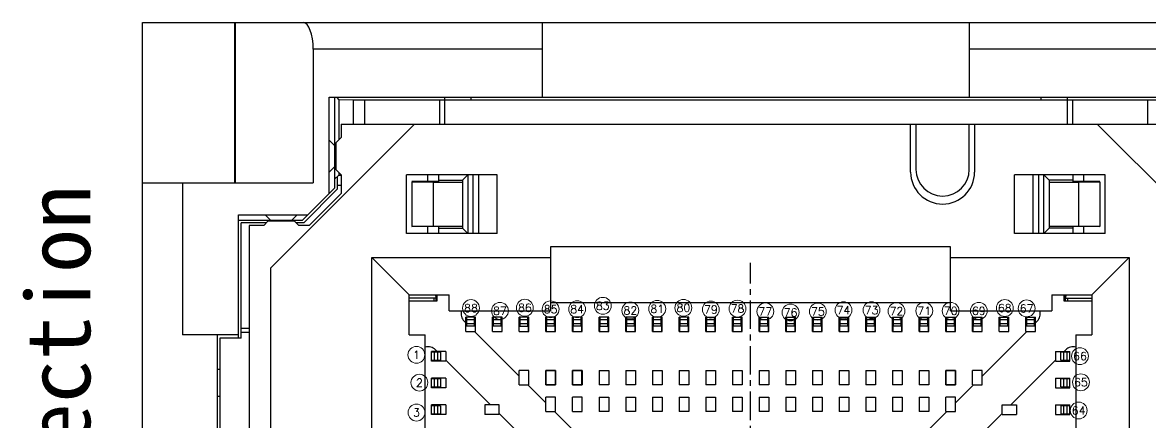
# Model space of a CAD drawing. Header units: millimetres. Extents: x 2405 to 2512, y -828 to -753.
# Drawn here: x 2476.54 to 2497.69, y -780.63 to -773.14 of the extents above; entities that cross this region are included whole.
import ezdxf
from ezdxf.enums import TextEntityAlignment as Align

# ---------------------------------------------------------------- set-up
doc = ezdxf.new("R2010")
doc.units = ezdxf.units.MM
doc.header["$LTSCALE"] = 30.734
doc.linetypes.add('CENTER', pattern=[0.6, 0.375, -0.075, 0.075, -0.075])
doc.layers.get('0').update_dxf_attribs({"linetype": 'CONTINUOUS'})
doc.layers.add('from', color=7, linetype='CONTINUOUS', lineweight=13)
doc.styles.add('ROMANS', font='romans.shx')
doc.styles.add('TXT', font='txt.shx', dxfattribs={"bigfont": 'gbcbig.shx'})

# ---------------------------------------------------------------- blocks, each defined once
blk = doc.blocks.new('b')
at = {"color": 7, "linetype": 'Continuous'}
for p, q in [((1258.817, -767.658), (1258.817, -744.658)), ((1258.817, -744.658), (1283.317, -744.658)), ((1260.545, -747.658), (1260.545, -744.658)), ((1260.555, -744.658), (1260.555, -747.658)), ((1266.317, -746.058), (1266.317, -744.658)), ((1274.317, -744.658), (1274.317, -746.058)), ((1262.016, -745.158), (1262.016, -747.658)), ((1266.317, -745.158), (1262.016, -745.158)), ((1283.817, -745.158), (1274.317, -745.158)), ((1262.317, -747.858), (1262.317, -746.058)), ((1262.317, -746.058), (1278.317, -746.058)), ((1262.417, -746.058), (1262.417, -747.758)), ((1262.45, -746.058), (1262.496, -746.103)), ((1264.477, -746.058), (1264.477, -746.558)), ((1264.977, -746.108), (1264.977, -746.058)), ((1275.657, -746.058), (1275.657, -746.108)), ((1276.157, -746.558), (1276.157, -746.058)), ((1262.496, -746.103), (1262.496, -746.849)), ((1262.767, -746.109), (1262.496, -746.103)), ((1262.767, -746.108), (1277.867, -746.108)), ((1262.767, -746.109), (1262.767, -746.558)), ((1262.977, -746.108), (1262.977, -746.558)), ((1264.384, -746.108), (1264.384, -746.558)), ((1276.251, -746.108), (1276.251, -746.558)), ((1277.657, -746.108), (1277.657, -746.558)), ((1261.217, -749.258), (1263.917, -746.558)), ((1262.537, -746.558), (1262.537, -746.808)), ((1262.537, -746.558), (1278.097, -746.558)), ((1273.217, -747.458), (1273.217, -746.558)), ((1273.317, -746.558), (1273.317, -747.408)), ((1274.317, -747.408), (1274.317, -746.558)), ((1274.417, -746.558), (1274.417, -747.458)), ((1276.717, -746.558), (1279.217, -749.058)), ((1262.417, -746.958), (1262.317, -746.858)), ((1262.437, -746.908), (1262.537, -746.808)), ((1262.437, -746.908), (1262.437, -747.408)), ((1262.417, -747.358), (1262.317, -747.458)), ((1262.496, -747.513), (1262.417, -747.592)), ((1262.537, -747.508), (1262.437, -747.408)), ((1262.467, -747.542), (1262.467, -747.779)), ((1262.496, -747.467), (1262.496, -747.513)), ((1262.496, -747.513), (1262.537, -747.513)), ((1262.537, -747.508), (1262.537, -747.858)), ((1263.767, -748.608), (1263.767, -747.508)), ((1265.467, -747.508), (1263.767, -747.508)), ((1264.167, -747.636), (1264.167, -747.508)), ((1264.367, -747.508), (1264.367, -747.636)), ((1264.817, -747.608), (1264.917, -747.508)), ((1264.917, -747.508), (1264.917, -748.608)), ((1265.017, -748.608), (1265.017, -747.508)), ((1265.117, -747.508), (1265.117, -748.608)), ((1265.467, -748.608), (1265.467, -747.508)), ((1275.167, -748.608), (1275.167, -747.508)), ((1276.867, -747.508), (1275.167, -747.508)), ((1275.517, -748.608), (1275.517, -747.508)), ((1275.617, -747.508), (1275.617, -748.608)), ((1275.717, -748.608), (1275.717, -747.508)), ((1275.717, -747.508), (1275.817, -747.608)), ((1276.267, -747.636), (1276.267, -747.508)), ((1276.467, -747.636), (1276.467, -747.508)), ((1276.867, -748.608), (1276.867, -747.508)), ((1258.817, -747.658), (1262.016, -747.658)), ((1259.567, -747.658), (1259.567, -750.508)), ((1262.417, -747.758), (1261.817, -748.358)), ((1261.838, -748.408), (1262.467, -747.779)), ((1262.537, -747.708), (1262.467, -747.708)), ((1264.367, -747.636), (1263.867, -747.636)), ((1263.867, -747.638), (1263.867, -748.479)), ((1263.867, -747.638), (1264.267, -747.645)), ((1264.267, -747.645), (1264.267, -748.472)), ((1264.267, -747.645), (1264.817, -747.645)), ((1264.367, -747.608), (1264.817, -747.608)), ((1264.817, -747.608), (1264.817, -748.508)), ((1275.817, -747.608), (1275.817, -748.508)), ((1276.267, -747.608), (1275.817, -747.608)), ((1275.817, -747.645), (1276.367, -747.645)), ((1276.767, -747.636), (1276.267, -747.636)), ((1276.367, -747.645), (1276.767, -747.638)), ((1276.367, -747.645), (1276.367, -748.472)), ((1276.767, -747.638), (1276.767, -748.479)), ((1261.937, -748.458), (1262.537, -747.858)), ((1260.617, -750.568), (1260.617, -748.258)), ((1260.617, -748.258), (1261.917, -748.258)), ((1260.617, -748.358), (1261.817, -748.358)), ((1260.667, -750.568), (1260.667, -748.408)), ((1261.137, -748.408), (1260.667, -748.408)), ((1261.087, -748.458), (1261.167, -748.378)), ((1261.217, -748.358), (1261.117, -748.258)), ((1261.667, -748.378), (1261.167, -748.378)), ((1261.717, -748.258), (1261.617, -748.358)), ((1261.667, -748.378), (1261.747, -748.458)), ((1261.838, -748.408), (1261.697, -748.408)), ((1260.817, -748.458), (1260.817, -755.158)), ((1261.087, -748.458), (1260.817, -748.458)), ((1261.937, -748.458), (1261.747, -748.458)), ((1265.467, -748.608), (1263.767, -748.608)), ((1263.867, -748.479), (1264.267, -748.472)), ((1264.367, -748.48), (1263.867, -748.48)), ((1264.167, -748.608), (1264.167, -748.48)), ((1264.267, -748.472), (1264.817, -748.472)), ((1264.367, -748.48), (1264.367, -748.608)), ((1264.367, -748.508), (1264.817, -748.508)), ((1264.917, -748.608), (1264.817, -748.508)), ((1276.867, -748.608), (1275.167, -748.608)), ((1275.817, -748.508), (1275.717, -748.608)), ((1275.817, -748.472), (1276.367, -748.472)), ((1276.267, -748.508), (1275.817, -748.508)), ((1276.267, -748.608), (1276.267, -748.48)), ((1276.767, -748.48), (1276.267, -748.48)), ((1276.367, -748.472), (1276.767, -748.479)), ((1276.467, -748.608), (1276.467, -748.48)), ((1261.217, -749.258), (1261.217, -763.058)), ((1260.617, -750.508), (1259.567, -750.508)), ((1260.217, -750.508), (1260.217, -755.367)), ((1260.667, -750.382), (1260.817, -750.382)), ((1260.667, -750.458), (1260.817, -750.458)), ((1260.267, -750.568), (1260.267, -755.332)), ((1260.667, -750.568), (1260.267, -750.568)), ((1260.267, -751.158), (1260.217, -751.158)), ((1260.217, -751.658), (1260.267, -751.658))]:
    blk.add_line(p, q, dxfattribs=at)
for centre, radius in [((1273.817, -747.458), 0.6), ((1273.817, -747.408), 0.5)]:
    blk.add_arc(centre, radius, 180, 360, dxfattribs=at)
blk.add_ellipse((1261.827, -745.158), major_axis=(0, 0.5), ratio=0.379791, start_param=-1.570796, end_param=0, dxfattribs=at)
at = {"color": 0, "linetype": 'ByBlock', "insert": (1256.634, -761.586), "char_height": 1.2, "width": 15.76995, "attachment_point": 1, "rotation": 90, "style": 'ROMANS'}
blk.add_mtext('{\\fSimSun|b0|i0|c134|p2;Opening direction}', dxfattribs=at)

msp = doc.modelspace()

# ---------------------------------------------------------------- linework, layer by layer
at = {"color": 7, "linetype": 'Continuous'}
for p, q in [((2493.94, -777.343), (2486.44, -777.343)), ((2486.44, -777.343), (2486.44, -778.543)), ((2493.94, -778.543), (2493.94, -777.343)), ((2483.09, -777.543), (2486.44, -777.543)), ((2483.79, -778.243), (2483.09, -777.543)), ((2483.09, -780.893), (2483.09, -777.543)), ((2493.94, -777.543), (2497.29, -777.543)), ((2496.59, -778.243), (2497.29, -777.543)), ((2497.29, -777.543), (2497.29, -780.893)), ((2483.79, -778.243), (2484.54, -778.243)), ((2483.79, -778.993), (2483.79, -778.243)), ((2484.293, -778.303), (2483.79, -778.303)), ((2483.79, -778.353), (2484.315, -778.353)), ((2484.25, -778.303), (2484.25, -778.353)), ((2484.283, -778.243), (2484.285, -778.303)), ((2484.293, -778.243), (2484.293, -778.303)), ((2484.294, -778.353), (2484.294, -778.243)), ((2484.315, -778.353), (2484.315, -778.243)), ((2484.54, -778.543), (2484.54, -778.243)), ((2493.94, -778.393), (2486.44, -778.393)), ((2495.84, -778.243), (2495.84, -778.543)), ((2495.84, -778.243), (2496.59, -778.243)), ((2496.065, -778.243), (2496.065, -778.353)), ((2496.065, -778.353), (2496.59, -778.353)), ((2496.086, -778.243), (2496.086, -778.353)), ((2496.087, -778.243), (2496.087, -778.303)), ((2496.087, -778.303), (2496.59, -778.303)), ((2496.097, -778.243), (2496.096, -778.303)), ((2496.13, -778.303), (2496.13, -778.353)), ((2496.59, -778.243), (2496.59, -778.993)), ((2484.54, -778.543), (2486.44, -778.543)), ((2485.03, -778.658), (2484.85, -778.658)), ((2484.85, -778.928), (2484.85, -778.658)), ((2484.865, -778.658), (2484.865, -778.829)), ((2485.015, -778.829), (2485.015, -778.658)), ((2485.03, -778.928), (2485.03, -778.658)), ((2485.53, -778.658), (2485.35, -778.658)), ((2485.35, -778.928), (2485.35, -778.658)), ((2485.365, -778.658), (2485.365, -778.829)), ((2485.515, -778.829), (2485.515, -778.658)), ((2485.53, -778.928), (2485.53, -778.658)), ((2486.03, -778.658), (2485.85, -778.658)), ((2485.85, -778.928), (2485.85, -778.658)), ((2485.865, -778.658), (2485.865, -778.829)), ((2486.015, -778.829), (2486.015, -778.658)), ((2486.025, -778.928), (2486.025, -778.658)), ((2486.03, -778.928), (2486.03, -778.658)), ((2486.53, -778.658), (2486.35, -778.658)), ((2486.35, -778.928), (2486.35, -778.658)), ((2486.355, -778.658), (2486.355, -778.928)), ((2486.365, -778.658), (2486.365, -778.829)), ((2486.515, -778.829), (2486.515, -778.658)), ((2486.525, -778.928), (2486.525, -778.658)), ((2486.53, -778.928), (2486.53, -778.658)), ((2487.03, -778.658), (2486.85, -778.658)), ((2486.85, -778.928), (2486.85, -778.658)), ((2486.855, -778.658), (2486.855, -778.928)), ((2486.865, -778.658), (2486.865, -778.829)), ((2487.015, -778.829), (2487.015, -778.658)), ((2487.025, -778.928), (2487.025, -778.658)), ((2487.03, -778.928), (2487.03, -778.658)), ((2487.53, -778.658), (2487.35, -778.658)), ((2487.35, -778.928), (2487.35, -778.658)), ((2487.355, -778.658), (2487.355, -778.928)), ((2487.365, -778.658), (2487.365, -778.829)), ((2487.515, -778.829), (2487.515, -778.658)), ((2487.525, -778.928), (2487.525, -778.658)), ((2487.53, -778.928), (2487.53, -778.658)), ((2488.03, -778.658), (2487.85, -778.658)), ((2487.85, -778.928), (2487.85, -778.658)), ((2487.855, -778.658), (2487.855, -778.928)), ((2487.865, -778.658), (2487.865, -778.829)), ((2488.015, -778.829), (2488.015, -778.658)), ((2488.025, -778.928), (2488.025, -778.658)), ((2488.03, -778.928), (2488.03, -778.658)), ((2488.53, -778.658), (2488.35, -778.658)), ((2488.35, -778.928), (2488.35, -778.658)), ((2488.355, -778.658), (2488.355, -778.928)), ((2488.365, -778.658), (2488.365, -778.829)), ((2488.515, -778.829), (2488.515, -778.658)), ((2488.525, -778.928), (2488.525, -778.658)), ((2488.53, -778.928), (2488.53, -778.658)), ((2489.03, -778.658), (2488.85, -778.658)), ((2488.85, -778.928), (2488.85, -778.658)), ((2488.855, -778.658), (2488.855, -778.928)), ((2488.865, -778.658), (2488.865, -778.829)), ((2489.015, -778.829), (2489.015, -778.658)), ((2489.025, -778.928), (2489.025, -778.658)), ((2489.03, -778.928), (2489.03, -778.658)), ((2489.35, -778.658), (2489.53, -778.658)), ((2489.35, -778.928), (2489.35, -778.658)), ((2489.355, -778.658), (2489.355, -778.928)), ((2489.365, -778.658), (2489.365, -778.829)), ((2489.515, -778.829), (2489.515, -778.658)), ((2489.525, -778.928), (2489.525, -778.658)), ((2489.53, -778.928), (2489.53, -778.658)), ((2489.85, -778.658), (2490.03, -778.658)), ((2489.85, -778.928), (2489.85, -778.658)), ((2489.855, -778.658), (2489.855, -778.928)), ((2489.865, -778.658), (2489.865, -778.829)), ((2490.015, -778.829), (2490.015, -778.658)), ((2490.025, -778.928), (2490.025, -778.658)), ((2490.03, -778.928), (2490.03, -778.658)), ((2490.35, -778.928), (2490.35, -778.658)), ((2490.35, -778.658), (2490.53, -778.658)), ((2490.355, -778.658), (2490.355, -778.928)), ((2490.365, -778.658), (2490.365, -778.829)), ((2490.515, -778.829), (2490.515, -778.658)), ((2490.525, -778.928), (2490.525, -778.658)), ((2490.53, -778.928), (2490.53, -778.658)), ((2490.85, -778.928), (2490.85, -778.658)), ((2490.85, -778.658), (2491.03, -778.658)), ((2490.855, -778.658), (2490.855, -778.928)), ((2490.865, -778.658), (2490.865, -778.829)), ((2491.015, -778.829), (2491.015, -778.658)), ((2491.025, -778.928), (2491.025, -778.658)), ((2491.03, -778.928), (2491.03, -778.658)), ((2491.35, -778.928), (2491.35, -778.658)), ((2491.35, -778.658), (2491.53, -778.658)), ((2491.355, -778.658), (2491.355, -778.928)), ((2491.365, -778.658), (2491.365, -778.829)), ((2491.515, -778.829), (2491.515, -778.658)), ((2491.525, -778.928), (2491.525, -778.658)), ((2491.53, -778.928), (2491.53, -778.658)), ((2491.85, -778.928), (2491.85, -778.658)), ((2491.85, -778.658), (2492.03, -778.658)), ((2491.855, -778.658), (2491.855, -778.928)), ((2491.865, -778.658), (2491.865, -778.829)), ((2492.015, -778.829), (2492.015, -778.658)), ((2492.025, -778.928), (2492.025, -778.658)), ((2492.03, -778.928), (2492.03, -778.658)), ((2492.35, -778.928), (2492.35, -778.658)), ((2492.35, -778.658), (2492.53, -778.658)), ((2492.355, -778.658), (2492.355, -778.928)), ((2492.365, -778.658), (2492.365, -778.829)), ((2492.515, -778.829), (2492.515, -778.658)), ((2492.525, -778.928), (2492.525, -778.658)), ((2492.53, -778.928), (2492.53, -778.658)), ((2492.85, -778.928), (2492.85, -778.658)), ((2492.85, -778.658), (2493.03, -778.658)), ((2492.855, -778.658), (2492.855, -778.928)), ((2492.865, -778.658), (2492.865, -778.829)), ((2493.015, -778.829), (2493.015, -778.658)), ((2493.025, -778.928), (2493.025, -778.658)), ((2493.03, -778.928), (2493.03, -778.658)), ((2493.35, -778.928), (2493.35, -778.658)), ((2493.35, -778.658), (2493.53, -778.658)), ((2493.355, -778.658), (2493.355, -778.928)), ((2493.365, -778.658), (2493.365, -778.829)), ((2493.515, -778.829), (2493.515, -778.658)), ((2493.525, -778.928), (2493.525, -778.658)), ((2493.53, -778.928), (2493.53, -778.658)), ((2493.85, -778.928), (2493.85, -778.658)), ((2493.85, -778.658), (2494.03, -778.658)), ((2493.855, -778.658), (2493.855, -778.928)), ((2493.865, -778.658), (2493.865, -778.829)), ((2493.94, -778.543), (2495.84, -778.543)), ((2494.015, -778.829), (2494.015, -778.658)), ((2494.025, -778.928), (2494.025, -778.658)), ((2494.03, -778.928), (2494.03, -778.658)), ((2494.35, -778.928), (2494.35, -778.658)), ((2494.35, -778.658), (2494.53, -778.658)), ((2494.355, -778.658), (2494.355, -778.928)), ((2494.365, -778.658), (2494.365, -778.829)), ((2494.515, -778.829), (2494.515, -778.658)), ((2494.53, -778.928), (2494.53, -778.658)), ((2494.85, -778.928), (2494.85, -778.658)), ((2494.85, -778.658), (2495.03, -778.658)), ((2494.865, -778.658), (2494.865, -778.829)), ((2495.015, -778.829), (2495.015, -778.658)), ((2495.03, -778.928), (2495.03, -778.658)), ((2495.35, -778.928), (2495.35, -778.658)), ((2495.35, -778.658), (2495.53, -778.658)), ((2495.365, -778.658), (2495.365, -778.829)), ((2495.515, -778.829), (2495.515, -778.658)), ((2495.53, -778.928), (2495.53, -778.658)), ((2484.819, -778.735), (2484.85, -778.766)), ((2485.015, -778.708), (2484.865, -778.708)), ((2484.865, -778.779), (2485.015, -778.779)), ((2485.015, -778.829), (2484.865, -778.829)), ((2485.515, -778.708), (2485.365, -778.708)), ((2485.365, -778.779), (2485.515, -778.779)), ((2485.515, -778.829), (2485.365, -778.829)), ((2486.015, -778.708), (2485.865, -778.708)), ((2485.865, -778.779), (2486.015, -778.779)), ((2485.865, -778.829), (2486.015, -778.829)), ((2486.515, -778.708), (2486.365, -778.708)), ((2486.365, -778.779), (2486.515, -778.779)), ((2486.515, -778.829), (2486.365, -778.829)), ((2486.53, -778.693), (2486.525, -778.693)), ((2487.015, -778.708), (2486.865, -778.708)), ((2486.865, -778.779), (2487.015, -778.779)), ((2487.015, -778.829), (2486.865, -778.829)), ((2487.515, -778.708), (2487.365, -778.708)), ((2487.365, -778.779), (2487.515, -778.779)), ((2487.365, -778.829), (2487.515, -778.829)), ((2488.015, -778.708), (2487.865, -778.708)), ((2487.865, -778.779), (2488.015, -778.779)), ((2488.015, -778.829), (2487.865, -778.829)), ((2488.03, -778.693), (2488.025, -778.693)), ((2488.515, -778.708), (2488.365, -778.708)), ((2488.365, -778.779), (2488.515, -778.779)), ((2488.515, -778.829), (2488.365, -778.829)), ((2489.015, -778.708), (2488.865, -778.708)), ((2488.865, -778.779), (2489.015, -778.779)), ((2489.015, -778.829), (2488.865, -778.829)), ((2489.515, -778.708), (2489.365, -778.708)), ((2489.365, -778.779), (2489.515, -778.779)), ((2489.515, -778.829), (2489.365, -778.829)), ((2489.53, -778.693), (2489.525, -778.693)), ((2490.015, -778.708), (2489.865, -778.708)), ((2489.865, -778.779), (2490.015, -778.779)), ((2490.015, -778.829), (2489.865, -778.829)), ((2490.515, -778.708), (2490.365, -778.708)), ((2490.365, -778.779), (2490.515, -778.779)), ((2490.515, -778.829), (2490.365, -778.829)), ((2491.015, -778.708), (2490.865, -778.708)), ((2490.865, -778.779), (2491.015, -778.779)), ((2491.015, -778.829), (2490.865, -778.829)), ((2491.03, -778.693), (2491.025, -778.693)), ((2491.515, -778.708), (2491.365, -778.708)), ((2491.365, -778.779), (2491.515, -778.779)), ((2491.515, -778.829), (2491.365, -778.829)), ((2492.015, -778.708), (2491.865, -778.708)), ((2491.865, -778.779), (2492.015, -778.779)), ((2492.015, -778.829), (2491.865, -778.829)), ((2492.515, -778.708), (2492.365, -778.708)), ((2492.365, -778.779), (2492.515, -778.779)), ((2492.515, -778.829), (2492.365, -778.829)), ((2492.53, -778.693), (2492.525, -778.693)), ((2493.015, -778.708), (2492.865, -778.708)), ((2492.865, -778.779), (2493.015, -778.779)), ((2493.015, -778.829), (2492.865, -778.829)), ((2493.515, -778.708), (2493.365, -778.708)), ((2493.365, -778.779), (2493.515, -778.779)), ((2493.515, -778.829), (2493.365, -778.829)), ((2494.015, -778.708), (2493.865, -778.708)), ((2493.865, -778.779), (2494.015, -778.779)), ((2494.015, -778.829), (2493.865, -778.829)), ((2494.03, -778.693), (2494.025, -778.693)), ((2494.515, -778.708), (2494.365, -778.708)), ((2494.365, -778.779), (2494.515, -778.779)), ((2494.515, -778.829), (2494.365, -778.829)), ((2495.015, -778.708), (2494.865, -778.708)), ((2494.865, -778.779), (2495.015, -778.779)), ((2495.015, -778.829), (2494.865, -778.829)), ((2495.515, -778.708), (2495.365, -778.708)), ((2495.365, -778.779), (2495.515, -778.779)), ((2495.515, -778.829), (2495.365, -778.829)), ((2495.53, -778.766), (2495.561, -778.735)), ((2483.79, -778.993), (2484.09, -778.993)), ((2484.09, -780.893), (2484.09, -778.993)), ((2484.85, -778.928), (2485.03, -778.928)), ((2485.012, -778.928), (2485.85, -779.766)), ((2485.35, -778.928), (2485.53, -778.928)), ((2485.85, -778.928), (2486.03, -778.928)), ((2486.35, -778.928), (2486.53, -778.928)), ((2486.85, -778.928), (2487.03, -778.928)), ((2487.35, -778.928), (2487.53, -778.928)), ((2487.85, -778.928), (2488.03, -778.928)), ((2488.35, -778.928), (2488.53, -778.928)), ((2488.85, -778.928), (2489.03, -778.928)), ((2489.35, -778.928), (2489.53, -778.928)), ((2489.85, -778.928), (2490.03, -778.928)), ((2490.35, -778.928), (2490.53, -778.928)), ((2490.85, -778.928), (2491.03, -778.928)), ((2491.35, -778.928), (2491.53, -778.928)), ((2491.85, -778.928), (2492.03, -778.928)), ((2492.35, -778.928), (2492.53, -778.928)), ((2492.85, -778.928), (2493.03, -778.928)), ((2493.35, -778.928), (2493.53, -778.928)), ((2493.85, -778.928), (2494.03, -778.928)), ((2494.35, -778.928), (2494.53, -778.928)), ((2494.53, -779.766), (2495.368, -778.928)), ((2494.85, -778.928), (2495.03, -778.928)), ((2495.35, -778.928), (2495.53, -778.928)), ((2496.29, -778.993), (2496.29, -780.893)), ((2496.29, -778.993), (2496.59, -778.993)), ((2484.313, -779.303), (2484.281, -779.272)), ((2496.099, -779.272), (2496.067, -779.303)), ((2484.475, -779.303), (2484.205, -779.303)), ((2484.205, -779.483), (2484.205, -779.303)), ((2484.375, -779.318), (2484.205, -779.318)), ((2484.205, -779.468), (2484.375, -779.468)), ((2484.475, -779.483), (2484.205, -779.483)), ((2484.255, -779.318), (2484.255, -779.468)), ((2484.325, -779.468), (2484.325, -779.318)), ((2484.375, -779.318), (2484.375, -779.468)), ((2484.475, -779.303), (2484.475, -779.483)), ((2485.313, -780.303), (2484.475, -779.466)), ((2484.475, -779.466), (2485.313, -780.303)), ((2495.905, -779.466), (2495.067, -780.303)), ((2495.905, -779.303), (2495.905, -779.483)), ((2495.905, -779.303), (2496.175, -779.303)), ((2495.905, -779.483), (2496.175, -779.483)), ((2496.005, -779.468), (2496.005, -779.318)), ((2496.175, -779.318), (2496.005, -779.318)), ((2496.005, -779.468), (2496.175, -779.468)), ((2496.055, -779.318), (2496.055, -779.468)), ((2496.125, -779.468), (2496.125, -779.318)), ((2496.175, -779.483), (2496.175, -779.303)), ((2486.03, -779.658), (2485.85, -779.658)), ((2485.85, -779.928), (2485.85, -779.658)), ((2486.03, -779.928), (2486.03, -779.658)), ((2486.53, -779.658), (2486.35, -779.658)), ((2486.35, -779.928), (2486.35, -779.658)), ((2486.35, -779.658), (2486.35, -779.928)), ((2486.35, -779.658), (2486.53, -779.658)), ((2486.53, -779.928), (2486.53, -779.658)), ((2486.53, -779.658), (2486.53, -779.928)), ((2487.03, -779.658), (2486.85, -779.658)), ((2486.85, -779.928), (2486.85, -779.658)), ((2486.85, -779.658), (2486.85, -779.928)), ((2486.85, -779.658), (2487.03, -779.658)), ((2487.025, -779.928), (2487.025, -779.658)), ((2487.03, -779.928), (2487.03, -779.658)), ((2487.03, -779.658), (2487.03, -779.928)), ((2487.35, -779.658), (2487.35, -779.928)), ((2487.35, -779.658), (2487.53, -779.658)), ((2487.53, -779.658), (2487.53, -779.928)), ((2487.85, -779.658), (2487.85, -779.928)), ((2487.85, -779.658), (2488.03, -779.658)), ((2488.03, -779.658), (2488.03, -779.928)), ((2488.35, -779.658), (2488.35, -779.928)), ((2488.35, -779.658), (2488.53, -779.658)), ((2488.53, -779.658), (2488.53, -779.928)), ((2488.85, -779.658), (2488.85, -779.928)), ((2488.85, -779.658), (2489.03, -779.658)), ((2489.03, -779.658), (2489.03, -779.928)), ((2489.35, -779.658), (2489.35, -779.928)), ((2489.35, -779.658), (2489.53, -779.658)), ((2489.53, -779.658), (2489.53, -779.928)), ((2489.85, -779.658), (2489.85, -779.928)), ((2489.85, -779.658), (2490.03, -779.658)), ((2490.03, -779.658), (2490.03, -779.928)), ((2490.35, -779.658), (2490.35, -779.928)), ((2490.35, -779.658), (2490.53, -779.658)), ((2490.53, -779.658), (2490.53, -779.928)), ((2490.85, -779.658), (2490.85, -779.928)), ((2490.85, -779.658), (2491.03, -779.658)), ((2491.03, -779.658), (2491.03, -779.928)), ((2491.35, -779.658), (2491.35, -779.928)), ((2491.35, -779.658), (2491.53, -779.658)), ((2491.53, -779.658), (2491.53, -779.928)), ((2491.85, -779.658), (2491.85, -779.928)), ((2491.85, -779.658), (2492.03, -779.658)), ((2492.03, -779.658), (2492.03, -779.928)), ((2492.35, -779.658), (2492.35, -779.928)), ((2492.35, -779.658), (2492.53, -779.658)), ((2492.53, -779.658), (2492.53, -779.928)), ((2492.85, -779.658), (2492.85, -779.928)), ((2492.85, -779.658), (2493.03, -779.658)), ((2493.03, -779.658), (2493.03, -779.928)), ((2493.35, -779.658), (2493.35, -779.928)), ((2493.35, -779.658), (2493.53, -779.658)), ((2493.53, -779.658), (2493.53, -779.928)), ((2493.85, -779.928), (2493.85, -779.658)), ((2494.03, -779.658), (2493.85, -779.658)), ((2493.85, -779.658), (2493.85, -779.928)), ((2493.85, -779.658), (2494.03, -779.658)), ((2494.03, -779.928), (2494.03, -779.658)), ((2494.03, -779.658), (2494.03, -779.928)), ((2494.35, -779.928), (2494.35, -779.658)), ((2494.53, -779.658), (2494.35, -779.658)), ((2494.53, -779.928), (2494.53, -779.658)), ((2484.475, -779.803), (2484.205, -779.803)), ((2484.205, -779.983), (2484.205, -779.803)), ((2484.375, -779.818), (2484.205, -779.818)), ((2484.255, -779.818), (2484.255, -779.968)), ((2484.325, -779.968), (2484.325, -779.818)), ((2484.375, -779.818), (2484.375, -779.968)), ((2484.475, -779.803), (2484.475, -779.983)), ((2485.85, -779.928), (2486.03, -779.928)), ((2486.012, -779.928), (2486.35, -780.266)), ((2486.35, -779.928), (2486.53, -779.928)), ((2486.53, -779.928), (2486.35, -779.928)), ((2486.85, -779.928), (2487.03, -779.928)), ((2487.03, -779.928), (2486.85, -779.928)), ((2487.53, -779.928), (2487.35, -779.928)), ((2488.03, -779.928), (2487.85, -779.928)), ((2488.53, -779.928), (2488.35, -779.928)), ((2489.03, -779.928), (2488.85, -779.928)), ((2489.53, -779.928), (2489.35, -779.928)), ((2490.03, -779.928), (2489.85, -779.928)), ((2490.53, -779.928), (2490.35, -779.928)), ((2491.03, -779.928), (2490.85, -779.928)), ((2491.53, -779.928), (2491.35, -779.928)), ((2492.03, -779.928), (2491.85, -779.928)), ((2492.53, -779.928), (2492.35, -779.928)), ((2493.03, -779.928), (2492.85, -779.928)), ((2493.53, -779.928), (2493.35, -779.928)), ((2493.85, -779.928), (2494.03, -779.928)), ((2494.03, -779.928), (2493.85, -779.928)), ((2494.03, -780.266), (2494.368, -779.928)), ((2494.35, -779.928), (2494.53, -779.928)), ((2495.905, -779.803), (2495.905, -779.983)), ((2495.905, -779.803), (2496.175, -779.803)), ((2496.005, -779.968), (2496.005, -779.818)), ((2496.175, -779.818), (2496.005, -779.818)), ((2496.055, -779.818), (2496.055, -779.968)), ((2496.125, -779.968), (2496.125, -779.818)), ((2496.175, -779.983), (2496.175, -779.803)), ((2484.205, -779.968), (2484.375, -779.968)), ((2484.475, -779.983), (2484.205, -779.983)), ((2495.905, -779.983), (2496.175, -779.983)), ((2496.005, -779.968), (2496.175, -779.968)), ((2484.475, -780.303), (2484.205, -780.303)), ((2484.205, -780.483), (2484.205, -780.303)), ((2484.375, -780.318), (2484.205, -780.318)), ((2484.255, -780.318), (2484.255, -780.468)), ((2484.325, -780.468), (2484.325, -780.318)), ((2484.375, -780.318), (2484.375, -780.468)), ((2484.475, -780.303), (2484.475, -780.483)), ((2485.475, -780.303), (2485.205, -780.303)), ((2485.205, -780.303), (2485.205, -780.483)), ((2485.205, -780.303), (2485.205, -780.483)), ((2485.475, -780.303), (2485.205, -780.303)), ((2485.475, -780.483), (2485.475, -780.303)), ((2485.475, -780.483), (2485.475, -780.303)), ((2486.53, -780.158), (2486.35, -780.158)), ((2486.35, -780.428), (2486.35, -780.158)), ((2486.53, -780.428), (2486.53, -780.158)), ((2487.03, -780.158), (2486.85, -780.158)), ((2486.85, -780.428), (2486.85, -780.158)), ((2487.025, -780.158), (2487.025, -780.17)), ((2487.025, -780.17), (2487.03, -780.17)), ((2487.03, -780.428), (2487.03, -780.158)), ((2487.35, -780.158), (2487.35, -780.428)), ((2487.35, -780.158), (2487.53, -780.158)), ((2487.53, -780.158), (2487.53, -780.428)), ((2487.85, -780.158), (2487.85, -780.428)), ((2487.85, -780.158), (2488.03, -780.158)), ((2488.03, -780.158), (2488.03, -780.428)), ((2488.35, -780.158), (2488.35, -780.428)), ((2488.35, -780.158), (2488.53, -780.158)), ((2488.53, -780.158), (2488.53, -780.428)), ((2488.85, -780.158), (2488.85, -780.428)), ((2488.85, -780.158), (2489.03, -780.158)), ((2489.03, -780.158), (2489.03, -780.428)), ((2489.35, -780.158), (2489.35, -780.428)), ((2489.35, -780.158), (2489.53, -780.158)), ((2489.53, -780.158), (2489.53, -780.428)), ((2489.85, -780.158), (2489.85, -780.428)), ((2489.85, -780.158), (2490.03, -780.158)), ((2490.03, -780.158), (2490.03, -780.428)), ((2490.35, -780.158), (2490.35, -780.428)), ((2490.35, -780.158), (2490.53, -780.158)), ((2490.53, -780.158), (2490.53, -780.428)), ((2490.85, -780.158), (2490.85, -780.428)), ((2490.85, -780.158), (2491.03, -780.158)), ((2491.03, -780.158), (2491.03, -780.428)), ((2491.35, -780.158), (2491.35, -780.428)), ((2491.35, -780.158), (2491.53, -780.158)), ((2491.53, -780.158), (2491.53, -780.428)), ((2491.85, -780.158), (2491.85, -780.428)), ((2491.85, -780.158), (2492.03, -780.158)), ((2492.03, -780.158), (2492.03, -780.428)), ((2492.35, -780.158), (2492.35, -780.428)), ((2492.35, -780.158), (2492.53, -780.158)), ((2492.53, -780.158), (2492.53, -780.428)), ((2492.85, -780.158), (2492.85, -780.428)), ((2492.85, -780.158), (2493.03, -780.158)), ((2493.03, -780.158), (2493.03, -780.428)), ((2493.35, -780.158), (2493.35, -780.428)), ((2493.35, -780.158), (2493.53, -780.158)), ((2493.53, -780.158), (2493.53, -780.428)), ((2493.85, -780.428), (2493.85, -780.158)), ((2494.03, -780.158), (2493.85, -780.158)), ((2494.03, -780.428), (2494.03, -780.158)), ((2494.905, -780.483), (2494.905, -780.303)), ((2494.905, -780.303), (2495.175, -780.303)), ((2495.175, -780.303), (2495.175, -780.483)), ((2495.905, -780.303), (2495.905, -780.483)), ((2495.905, -780.303), (2496.175, -780.303)), ((2496.005, -780.318), (2496.005, -780.468)), ((2496.175, -780.318), (2496.005, -780.318)), ((2496.055, -780.318), (2496.055, -780.468)), ((2496.125, -780.468), (2496.125, -780.318)), ((2496.175, -780.483), (2496.175, -780.303)), ((2484.205, -780.468), (2484.375, -780.468)), ((2484.205, -780.478), (2484.475, -780.478)), ((2484.475, -780.483), (2484.205, -780.483)), ((2485.475, -780.483), (2485.205, -780.483)), ((2485.475, -780.483), (2485.205, -780.483)), ((2485.813, -780.803), (2485.475, -780.466)), ((2485.475, -780.466), (2485.813, -780.803)), ((2486.35, -780.428), (2486.53, -780.428)), ((2486.512, -780.428), (2486.85, -780.766)), ((2486.85, -780.428), (2487.03, -780.428)), ((2487.53, -780.428), (2487.35, -780.428)), ((2488.03, -780.428), (2487.85, -780.428)), ((2488.53, -780.428), (2488.35, -780.428)), ((2489.03, -780.428), (2488.85, -780.428)), ((2489.53, -780.428), (2489.35, -780.428)), ((2490.03, -780.428), (2489.85, -780.428)), ((2490.53, -780.428), (2490.35, -780.428)), ((2491.03, -780.428), (2490.85, -780.428)), ((2491.53, -780.428), (2491.35, -780.428)), ((2492.03, -780.428), (2491.85, -780.428)), ((2492.53, -780.428), (2492.35, -780.428)), ((2493.03, -780.428), (2492.85, -780.428)), ((2493.53, -780.428), (2493.35, -780.428)), ((2493.53, -780.766), (2493.868, -780.428)), ((2493.85, -780.428), (2494.03, -780.428)), ((2494.905, -780.466), (2494.567, -780.803)), ((2494.905, -780.483), (2495.175, -780.483)), ((2495.905, -780.483), (2496.175, -780.483)), ((2496.005, -780.468), (2496.175, -780.468))]:
    msp.add_line(p, q, dxfattribs=at)
at = {"color": 1, "linetype": 'CENTER', "ltscale": 0.046281}
msp.add_line((2490.19, -794.243), (2490.19, -777.643), dxfattribs=at)
at = {"color": 7, "linetype": 'Continuous'}
for centre, start, end in [((2484.96, -778.593), 165.4572, 225), ((2495.42, -778.593), 315, 14.5428), ((2484.14, -779.414), 45, 104.6258), ((2496.24, -779.414), 75.3744, 135)]:
    msp.add_arc(centre, 0.2, start, end, dxfattribs=at)
at = {"layer": 'from', "color": 4, "linetype": 'ByBlock'}
for centre in [(2484.947, -778.489), (2485.49, -778.543), (2485.957, -778.484), (2486.44, -778.513), (2486.937, -778.51), (2487.418, -778.447), (2487.935, -778.535), (2488.439, -778.506), (2488.929, -778.485), (2489.445, -778.518), (2489.944, -778.501), (2490.466, -778.553), (2490.939, -778.574), (2491.451, -778.556), (2491.931, -778.531), (2492.457, -778.529), (2492.925, -778.547), (2493.446, -778.542), (2493.94, -778.543), (2494.468, -778.543), (2494.955, -778.489), (2495.365, -778.496), (2483.923, -779.366), (2496.365, -779.39), (2483.979, -779.887), (2496.383, -779.88), (2483.926, -780.447), (2496.341, -780.408)]:
    msp.add_circle(centre, 0.158, dxfattribs=at)

# ---------------------------------------------------------------- block references
at = {"color": 0, "linetype": 'ByBlock'}
msp.add_blockref('b', (1219.973, -28.485), dxfattribs=at)

# ---------------------------------------------------------------- texts
at = {"layer": 'from', "color": 6, "linetype": 'ByBlock', "style": 'TXT'}
for s, p in [('88', (2484.947, -778.489)), ('86', (2485.957, -778.484)), ('85', (2486.44, -778.513)), ('84', (2486.937, -778.51)), ('83', (2487.418, -778.447)), ('81', (2488.439, -778.506)), ('80', (2488.929, -778.485)), ('79', (2489.445, -778.518)), ('78', (2489.944, -778.501)), ('68', (2494.955, -778.489)), ('67', (2495.365, -778.496)), ('87', (2485.49, -778.543)), ('82', (2487.935, -778.535)), ('77', (2490.466, -778.553)), ('76', (2490.939, -778.574)), ('75', (2491.451, -778.556)), ('74', (2491.931, -778.531)), ('73', (2492.457, -778.529)), ('72', (2492.925, -778.547)), ('71', (2493.446, -778.542)), ('70', (2493.94, -778.543)), ('69', (2494.468, -778.543)), ('1', (2483.923, -779.366)), ('66', (2496.365, -779.39)), ('2', (2483.979, -779.887)), ('65', (2496.383, -779.88)), ('64', (2496.341, -780.408)), ('3', (2483.926, -780.447))]:
    msp.add_text(s, height=0.15, dxfattribs=at).set_placement(p, align=Align.MIDDLE)

doc.saveas('drawing.dxf')
